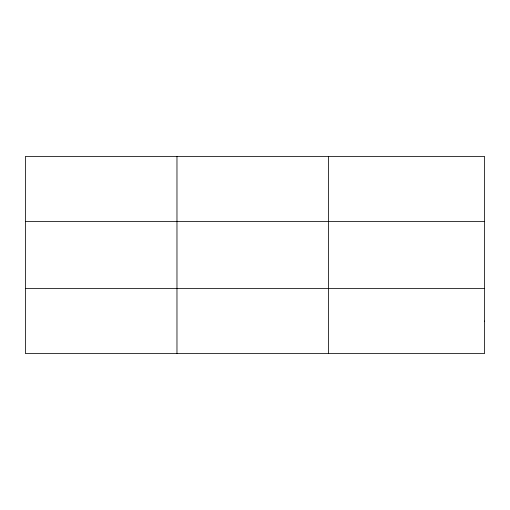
<?xml version="1.0" encoding="UTF-8"?>
<svg xmlns="http://www.w3.org/2000/svg" width="510" height="510" viewBox="0 0 510 510"><rect width="100%" height="100%" fill="white"/><g stroke="black" fill="none" stroke-linecap="round" stroke-linejoin="round"><path stroke-width="0.76" d="M176.97 156.379L176.97 353.621M328.44 156.379L328.44 353.621M25.5 221.467L484.5 221.467M25.5 288.532L484.5 288.532M484.5 321.077L484.5 353.621L25.5 353.621L25.5 156.379L484.5 156.379L484.5 321.077"/></g></svg>
